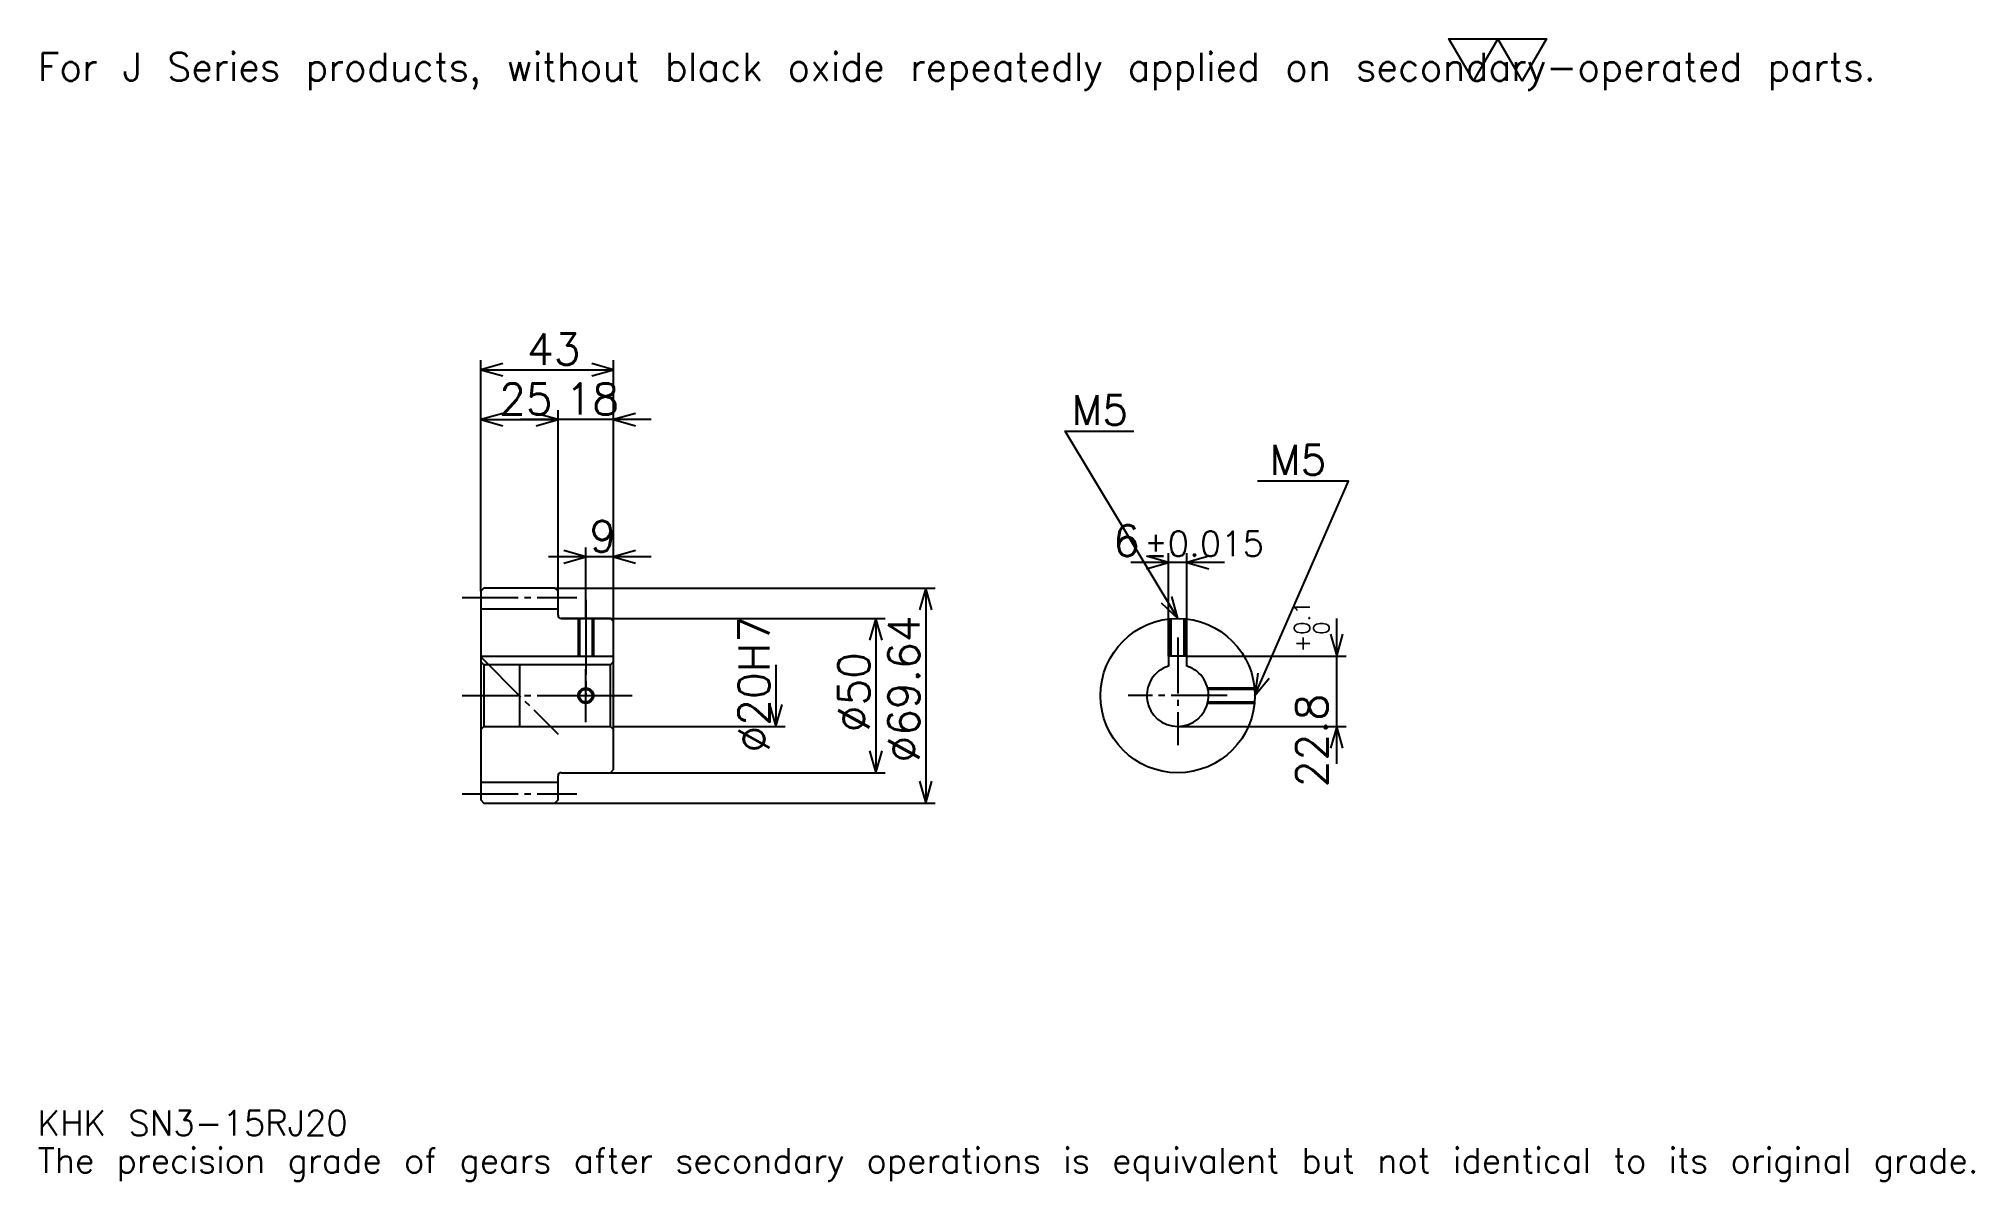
# Model space of a CAD drawing. Extents: x 21 to 647, y 7 to 378.
import ezdxf

# ---------------------------------------------------------------- set-up
doc = ezdxf.new("R2010")
doc.units = 0
doc.linetypes.add('DASHDOT', pattern=[24.260869, 18.195652, -2.021739, 2.021739, -2.021739])
doc.layers.get('0').update_dxf_attribs({"linetype": 'CONTINUOUS'})
doc.layers.add('DASHDOT', color=6, linetype='DASHDOT')
doc.styles.add('KANJI', font='TXT', dxfattribs={"bigfont": 'BIGFONT'})

msp = doc.modelspace()

# ---------------------------------------------------------------- linework, layer by layer
at = {"color": 5}
for p, q in [((163.760864, 199.591553), (163.760864, 273.38501)), ((163.760864, 270.352417), (206.760864, 270.352417)), ((206.760864, 199.591553), (206.760864, 273.38501)), ((188.760864, 199.591553), (188.760864, 257.211121)), ((163.760864, 254.178497), (188.760864, 254.178497)), ((218.891296, 254.178497), (176.630432, 254.178497)), ((218.891296, 209.700241), (185.630432, 209.700241)), ((197.760864, 199.591553), (197.760864, 212.732849)), ((404.586945, 207.897827), (374.32608, 207.897827)), ((386.456512, 177.571747), (386.456512, 210.930435)), ((392.456512, 177.571747), (392.456512, 210.930435)), ((163.760864, 198.591553), (163.760864, 199.591553)), ((187.760864, 199.591553), (206.760864, 199.591553)), ((188.760864, 198.591553), (188.760864, 199.591553)), ((197.760864, 189.771744), (197.760864, 199.591553)), ((197.760864, 189.771744), (197.760864, 199.591553)), ((206.760864, 199.591553), (310.880432, 199.591553)), ((206.760864, 188.771744), (206.760864, 199.591553)), ((307.847839, 199.591553), (307.847839, 129.951935)), ((189.760864, 189.771744), (206.760864, 189.771744)), ((206.760864, 189.771744), (294.706512, 189.771744)), ((291.673889, 189.771744), (291.673889, 139.771744)), ((440.978241, 142.641312), (440.978241, 189.702179)), ((392.456512, 177.571747), (444.010864, 177.571747)), ((259.32608, 174.771744), (259.32608, 154.771744)), ((206.760864, 154.771744), (262.358704, 154.771744)), ((389.456512, 154.771744), (444.010864, 154.771744)), ((189.760864, 139.771744), (206.760864, 139.771744)), ((206.760864, 139.771744), (294.706512, 139.771744)), ((187.760864, 129.951935), (206.760864, 129.951935)), ((206.760864, 129.951935), (310.880432, 129.951935))]:
    msp.add_line(p, q, dxfattribs=at)
at = {"color": 4}
for p, q in [((163.760864, 192.841553), (188.760864, 192.841553)), ((163.760864, 177.571747), (206.760864, 177.571747)), ((205.760864, 174.771744), (206.760864, 175.771744)), ((164.760864, 174.771744), (164.760864, 154.771744)), ((205.760864, 154.771744), (206.760864, 153.771744)), ((163.760864, 136.701935), (188.760864, 136.701935))]:
    msp.add_line(p, q, dxfattribs=at)
at = {"color": 7}
msp.add_line((176.260864, 174.880432), (176.260864, 154.663055), dxfattribs=at)
msp.add_lwpolyline([(485.217377, 363.913055), (477.332581, 377.580017), (508.871735, 377.580017), (500.986938, 363.913055), (493.102173, 377.580017), (485.217377, 363.913055)], dxfattribs=at)
at = {"color": 5}
for points in [[(170.836945, 272.374146), (163.760864, 270.352417), (170.836945, 268.330688)], [(199.684784, 268.330688), (206.760864, 270.352417), (199.684784, 272.374146)], [(170.836945, 256.200256), (163.760864, 254.178497), (170.836945, 252.156769)], [(181.684784, 252.156769), (188.760864, 254.178497), (181.684784, 256.200256)], [(181.684784, 252.156769), (188.760864, 254.178497), (181.684784, 256.200256)], [(213.836945, 256.200256), (206.760864, 254.178497), (213.836945, 252.156769)], [(389.456512, 189.771744), (353.065216, 250.42392), (375.304321, 250.42392)], [(414.456512, 164.771744), (444.782593, 234.25), (415.265198, 234.25)], [(190.684784, 207.678497), (197.760864, 209.700241), (190.684784, 211.721985)], [(213.836945, 211.721985), (206.760864, 209.700241), (213.836945, 207.678497)], [(379.380432, 205.876099), (386.456512, 207.897827), (379.380432, 209.919571)], [(399.532593, 209.919571), (392.456512, 207.897827), (399.532593, 205.876099)], [(309.869568, 192.515457), (307.847839, 199.591553), (305.82608, 192.515457)], [(384.082275, 194.799255), (389.456512, 189.771744), (387.54953, 196.879608)], [(293.695648, 182.695648), (291.673889, 189.771744), (289.652161, 182.695648)], [(438.956512, 184.647827), (440.978241, 177.571747), (442.999969, 184.647827)], [(415.434265, 172.065735), (414.456512, 164.771744), (419.140137, 170.448196)], [(257.304352, 161.847824), (259.32608, 154.771744), (261.347809, 161.847824)], [(442.999969, 147.695663), (440.978241, 154.771744), (438.956512, 147.695663)], [(289.652161, 146.847839), (291.673889, 139.771744), (293.695648, 146.847839)], [(305.82608, 137.02803), (307.847839, 129.951935), (309.869568, 137.02803)]]:
    msp.add_lwpolyline(points, dxfattribs=at)
at = {"color": 4}
for points in [[(188.760864, 190.771744), (188.760864, 198.591553), (187.760864, 199.591553), (164.760864, 199.591553), (163.760864, 198.591553), (163.760864, 153.771744)], [(189.760864, 139.771744), (205.760864, 139.771744), (206.760864, 140.771744), (206.760864, 188.771744), (205.760864, 189.771744), (189.760864, 189.771744)], [(195.260864, 189.771744), (195.260864, 177.571747)], [(195.695862, 189.771744), (195.695862, 177.571747)], [(199.825867, 189.771744), (199.825867, 177.571747)], [(200.260864, 189.771744), (200.260864, 177.571747)], [(386.956512, 177.571747), (386.956512, 189.646423)], [(387.39151, 177.571747), (387.39151, 189.68631)], [(391.521515, 177.571747), (391.521515, 189.68631)], [(391.956512, 177.571747), (391.956512, 189.646423)], [(163.760864, 153.771744), (164.760864, 154.771744), (205.760864, 154.771744), (205.760864, 174.771744), (164.760864, 174.771744), (163.760864, 175.771744)], [(392.456512, 174.311142), (392.456512, 177.571747), (386.456512, 177.571747), (386.456512, 174.311142)], [(399.138977, 167.271744), (414.331177, 167.271744)], [(399.240967, 166.836746), (414.371094, 166.836746)], [(399.138977, 162.271744), (414.331177, 162.271744)], [(399.240967, 162.706741), (414.371094, 162.706741)], [(163.760864, 153.771744), (163.760864, 130.951935), (164.760864, 129.951935), (187.760864, 129.951935), (188.760864, 130.951935), (188.760864, 138.771744)]]:
    msp.add_lwpolyline(points, dxfattribs=at)
for centre, radius in [((389.456512, 164.771744), 25), ((197.760864, 164.771744), 2.065)]:
    msp.add_circle(centre, radius, dxfattribs=at)
at = {"color": 7}
msp.add_circle((197.760864, 164.771744), 2.5, dxfattribs=at)
at = {"color": 4}
for centre, radius, start, end in [((189.760864, 190.771744), 1, 180, 270), ((389.456512, 164.771744), 10, 107.457602748, 72.542397252), ((189.760864, 138.771744), 1, 90, 180)]:
    msp.add_arc(centre, radius, start, end, dxfattribs=at)
at = {"layer": 'DASHDOT', "color": 7}
for p, q in [((157.695648, 196.591553), (194.82608, 196.591553)), ((197.760864, 189.771744), (197.760864, 164.771744)), ((389.456512, 183.636963), (389.456512, 148.706528)), ((163.760864, 177.271744), (188.760864, 152.271744)), ((157.695648, 164.771744), (212.82608, 164.771744)), ((405.521729, 164.771744), (373.391296, 164.771744)), ((157.695648, 132.951935), (194.82608, 132.951935))]:
    msp.add_line(p, q, dxfattribs=at)
for points in [[(197.760864, 195.83696), (197.760864, 171.506531)], [(197.760864, 156.206528), (197.760864, 173.33696)], [(189.195648, 164.771744), (206.32608, 164.771744)]]:
    msp.add_lwpolyline(points, dxfattribs=at)

# ---------------------------------------------------------------- texts
at = {"color": 7, "style": 'KANJI'}
for s, height, p in [('For J Series products, without black oxide repeatedly applied on secondary-operated parts.', 9.097826, (20.217392, 363.913055)), ('43', 10.108696, (178.690216, 271.969818)), ('25', 10.108696, (169.690216, 255.795898)), ('18', 10.108696, (191.190216, 255.795898)), ('M5', 9.704348, (355.086945, 252.445648)), ('M5', 9.704348, (419.308685, 236.271744)), ('9', 10.108696, (198.97554, 211.317627)), ('6', 10.108696, (368.590149, 209.919571)), ('%%p0.015', 8.086957, (378.596527, 209.919571)), ('KHK SN3-15RJ20', 8.086957, (20.217392, 22.23913)), ('The precision grade of gears after secondary operations is equivalent but not identical to its original grade.', 8.086957, (20.217392, 10.108696))]:
    msp.add_text(s, height=height, dxfattribs=at).set_placement(p)
for s, height, p in [('%%c20H7', 10.108696, (257.304352, 146.32338)), ('%%c69.64', 10.108696, (305.82608, 143.038055)), ('0.1', 5.054348, (432.28476, 184.483536)), ('0', 5.054348, (438.552155, 184.483536)), ('+', 5.054348, (432.28476, 178.822662)), ('%%c50', 10.108696, (289.652161, 152.894028)), ('22.8', 10.108696, (437.945618, 135.068237))]:
    msp.add_text(s, height=height, rotation=90, dxfattribs=at).set_placement(p)

doc.saveas('drawing.dxf')
